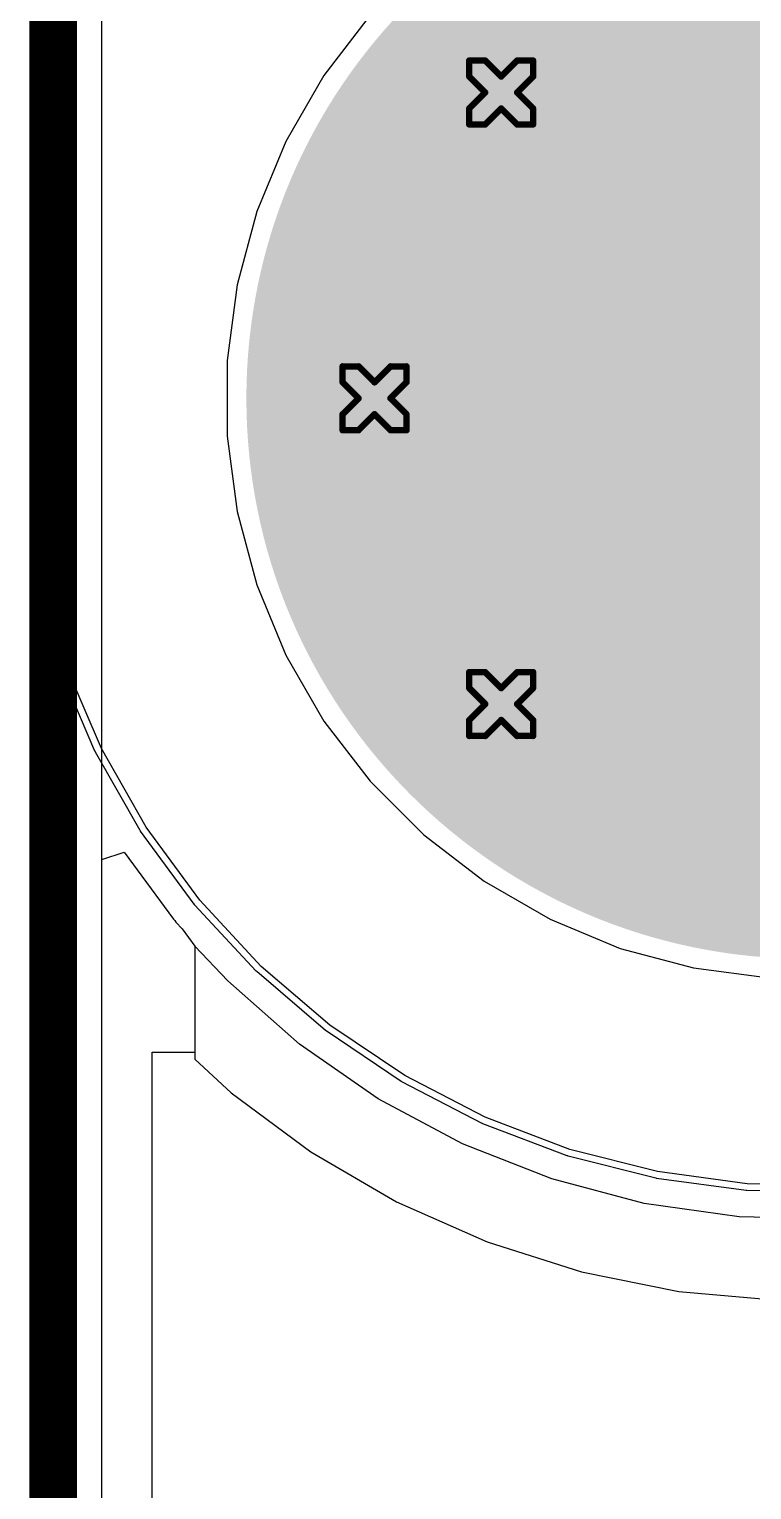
# Model space of a CAD drawing. Header units: inches. Extents: x 0 to 5379, y 0 to 5429.
# Drawn here: x -0.19 to 5.56, y 205.31 to 216.94 of the extents above; entities that cross this region are included whole.
import ezdxf

# ---------------------------------------------------------------- set-up
doc = ezdxf.new("R2010")
doc.units = ezdxf.units.IN
for name, color, linetype in [('Board Outline', 216, 'Continuous'), ('Bottom Layer', 5, 'Continuous'), ('Bottom Solder', 6, 'Continuous'), ('Drill Drawing', 1, 'Continuous'), ('GND01', 16, 'Continuous'), ('GND02', 76, 'Continuous'), ('Multi-Layer', 9, 'Continuous'), ('Pad Holes', 156, 'Continuous'), ('PWR', 156, 'Continuous'), ('SIG 01', 90, 'Continuous'), ('Top Layer', 1, 'Continuous'), ('Top Solder', 216, 'Continuous'), ('Via Holes', 16, 'Continuous')]:
    doc.layers.add(name, color=color, linetype=linetype)

msp = doc.modelspace()

# ---------------------------------------------------------------- hatches: boundary and pattern name
at = {"layer": 'Bottom Layer'}
h = msp.add_hatch(color=5, dxfattribs=at)
edge = h.paths.add_edge_path()
edge.add_arc((6, 214), 4.36, 0, 360)
h = msp.add_hatch(color=5, dxfattribs=at)
edge = h.paths.add_edge_path()
edge.add_arc((3.566, 216.434), 0.3, 0, 360)
h = msp.add_hatch(color=5, dxfattribs=at)
edge = h.paths.add_edge_path()
edge.add_arc((2.558, 214), 0.3, 0, 360)
h = msp.add_hatch(color=5, dxfattribs=at)
edge = h.paths.add_edge_path()
edge.add_arc((3.566, 211.566), 0.3, 0, 360)
at = {"layer": 'Bottom Solder'}
h = msp.add_hatch(color=6, dxfattribs=at)
edge = h.paths.add_edge_path()
edge.add_arc((6, 214), 4.462, 0, 360)
h = msp.add_hatch(color=6, dxfattribs=at)
edge = h.paths.add_edge_path()
edge.add_arc((3.566, 216.434), 0.402, 0, 360)
h = msp.add_hatch(color=6, dxfattribs=at)
edge = h.paths.add_edge_path()
edge.add_arc((2.558, 214), 0.402, 0, 360)
h = msp.add_hatch(color=6, dxfattribs=at)
edge = h.paths.add_edge_path()
edge.add_arc((3.566, 211.566), 0.402, 0, 360)
at = {"layer": 'GND01'}
h = msp.add_hatch(color=16, dxfattribs=at)
edge = h.paths.add_edge_path()
edge.add_arc((6, 214), 4.36, 0, 360)
h = msp.add_hatch(color=16, dxfattribs=at)
edge = h.paths.add_edge_path()
edge.add_arc((3.566, 216.434), 0.3, 0, 360)
h = msp.add_hatch(color=16, dxfattribs=at)
edge = h.paths.add_edge_path()
edge.add_arc((2.558, 214), 0.3, 0, 360)
h = msp.add_hatch(color=16, dxfattribs=at)
edge = h.paths.add_edge_path()
edge.add_arc((3.566, 211.566), 0.3, 0, 360)
at = {"layer": 'GND02'}
h = msp.add_hatch(color=76, dxfattribs=at)
edge = h.paths.add_edge_path()
edge.add_arc((6, 214), 4.36, 0, 360)
h = msp.add_hatch(color=76, dxfattribs=at)
edge = h.paths.add_edge_path()
edge.add_arc((3.566, 216.434), 0.3, 0, 360)
h = msp.add_hatch(color=76, dxfattribs=at)
edge = h.paths.add_edge_path()
edge.add_arc((2.558, 214), 0.3, 0, 360)
h = msp.add_hatch(color=76, dxfattribs=at)
edge = h.paths.add_edge_path()
edge.add_arc((3.566, 211.566), 0.3, 0, 360)
at = {"layer": 'Multi-Layer'}
h = msp.add_hatch(color=9, dxfattribs=at)
edge = h.paths.add_edge_path()
edge.add_arc((6, 214), 4.36, 0, 360)
at = {"layer": 'Pad Holes'}
h = msp.add_hatch(color=7, dxfattribs=at)
edge = h.paths.add_edge_path()
edge.add_arc((6, 214), 2.5, 0, 360)
at = {"layer": 'PWR'}
h = msp.add_hatch(color=156, dxfattribs=at)
edge = h.paths.add_edge_path()
edge.add_arc((6, 214), 4.36, 0, 360)
h = msp.add_hatch(color=156, dxfattribs=at)
edge = h.paths.add_edge_path()
edge.add_arc((3.566, 216.434), 0.3, 0, 360)
h = msp.add_hatch(color=156, dxfattribs=at)
edge = h.paths.add_edge_path()
edge.add_arc((2.558, 214), 0.3, 0, 360)
h = msp.add_hatch(color=156, dxfattribs=at)
edge = h.paths.add_edge_path()
edge.add_arc((3.566, 211.566), 0.3, 0, 360)
at = {"layer": 'SIG 01'}
h = msp.add_hatch(color=90, dxfattribs=at)
edge = h.paths.add_edge_path()
edge.add_arc((6, 214), 4.36, 0, 360)
h = msp.add_hatch(color=90, dxfattribs=at)
edge = h.paths.add_edge_path()
edge.add_arc((3.566, 216.434), 0.3, 0, 360)
h = msp.add_hatch(color=90, dxfattribs=at)
edge = h.paths.add_edge_path()
edge.add_arc((2.558, 214), 0.3, 0, 360)
h = msp.add_hatch(color=90, dxfattribs=at)
edge = h.paths.add_edge_path()
edge.add_arc((3.566, 211.566), 0.3, 0, 360)
at = {"layer": 'Top Layer'}
h = msp.add_hatch(color=1, dxfattribs=at)
edge = h.paths.add_edge_path()
edge.add_arc((6, 214), 4.36, 0, 360)
h = msp.add_hatch(color=1, dxfattribs=at)
edge = h.paths.add_edge_path()
edge.add_arc((3.566, 216.434), 0.3, 0, 360)
h = msp.add_hatch(color=1, dxfattribs=at)
edge = h.paths.add_edge_path()
edge.add_arc((2.558, 214), 0.3, 0, 360)
h = msp.add_hatch(color=1, dxfattribs=at)
edge = h.paths.add_edge_path()
edge.add_arc((3.566, 211.566), 0.3, 0, 360)
at = {"layer": 'Top Solder'}
h = msp.add_hatch(color=216, dxfattribs=at)
edge = h.paths.add_edge_path()
edge.add_arc((6, 214), 4.462, 0, 360)
h = msp.add_hatch(color=216, dxfattribs=at)
edge = h.paths.add_edge_path()
edge.add_arc((3.566, 216.434), 0.402, 0, 360)
h = msp.add_hatch(color=216, dxfattribs=at)
edge = h.paths.add_edge_path()
edge.add_arc((2.558, 214), 0.402, 0, 360)
h = msp.add_hatch(color=216, dxfattribs=at)
edge = h.paths.add_edge_path()
edge.add_arc((3.566, 211.566), 0.402, 0, 360)
at = {"layer": 'Via Holes'}
h = msp.add_hatch(color=7, dxfattribs=at)
edge = h.paths.add_edge_path()
edge.add_arc((3.566, 216.434), 0.15, 0, 360)
h = msp.add_hatch(color=7, dxfattribs=at)
edge = h.paths.add_edge_path()
edge.add_arc((2.558, 214), 0.15, 0, 360)
h = msp.add_hatch(color=7, dxfattribs=at)
edge = h.paths.add_edge_path()
edge.add_arc((3.566, 211.566), 0.15, 0, 360)

# ---------------------------------------------------------------- linework, layer by layer
at = {"layer": 'Board Outline'}
msp.add_lwpolyline([(0, 0, 0.381, 0.381, 0), (0, 220, 0.381, 0.381, 0)], format="xyseb", dxfattribs=at)
at = {"layer": 'Bottom Layer'}
for p, q in [((0, 212.22), (0, 220)), ((-0.001, 212.219), (0, 212.22)), ((0.102, 211.874), (-0.001, 212.219)), ((-0.001, 212.219), (-0.001, 212.219)), ((0.384, 211.212), (0.102, 211.874)), ((0.741, 210.586), (0.384, 211.212)), ((1.167, 210.006), (0.741, 210.586)), ((0.388, 210.329), (0.566, 210.386)), ((0.388, 9.671), (0.388, 210.329)), ((0.566, 210.386), (0.958, 209.853)), ((1.656, 209.478), (1.167, 210.006)), ((0.958, 209.853), (0.969, 209.843)), ((0.969, 209.843), (0.977, 209.83)), ((0.977, 209.83), (1.026, 209.777)), ((1.026, 209.777), (1.128, 209.64)), ((1.128, 209.64), (1.128, 208.738)), ((1.39, 209.363), (1.128, 209.64)), ((1.128, 209.64), (1.128, 209.64)), ((1.128, 209.64), (1.128, 209.405)), ((1.128, 209.405), (1.128, 209.405)), ((1.128, 209.405), (1.128, 209.405)), ((1.128, 209.405), (1.128, 208.738)), ((2.203, 209.01), (1.656, 209.478)), ((1.961, 208.859), (1.39, 209.363)), ((2.8, 208.608), (2.203, 209.01)), ((2.587, 208.424), (1.961, 208.859)), ((1.128, 208.738), (1.417, 208.47)), ((1.128, 208.738), (1.417, 208.47)), ((3.439, 208.277), (2.8, 208.608)), ((1.417, 208.47), (2.052, 208.001)), ((1.417, 208.47), (2.052, 208.001)), ((3.259, 208.064), (2.587, 208.424)), ((4.112, 208.021), (3.439, 208.277)), ((2.052, 208.001), (2.733, 207.604)), ((2.052, 208.001), (2.733, 207.604)), ((3.969, 207.786), (3.259, 208.064)), ((4.81, 207.844), (4.112, 208.021)), ((4.705, 207.591), (3.969, 207.786)), ((5.523, 207.748), (4.81, 207.844)), ((6.243, 207.735), (5.523, 207.748)), ((2.733, 207.604), (3.454, 207.285)), ((2.733, 207.604), (3.454, 207.285)), ((5.46, 207.484), (4.705, 207.591)), ((6.222, 207.466), (5.46, 207.484)), ((3.454, 207.285), (4.206, 207.046)), ((3.454, 207.285), (4.206, 207.046)), ((4.206, 207.046), (4.98, 206.891)), ((4.206, 207.046), (4.98, 206.891)), ((4.98, 206.891), (5.765, 206.822)), ((4.98, 206.891), (5.765, 206.822))]:
    msp.add_line(p, q, dxfattribs=at)
at = {"layer": 'Bottom Solder'}
for p, q in [((-0.055, 212.221), (-0.055, 220)), ((-0.056, 212.219), (-0.055, 212.221)), ((-0.053, 212.211), (-0.056, 212.219)), ((-0.054, 212.203), (-0.053, 212.211)), ((0.049, 211.858), (-0.054, 212.203)), ((0.051, 211.855), (0.049, 211.858)), ((0.051, 211.852), (0.051, 211.855)), ((0.333, 211.19), (0.051, 211.852)), ((0.336, 211.188), (0.333, 211.19)), ((0.336, 211.184), (0.336, 211.188)), ((0.693, 210.559), (0.336, 211.184)), ((0.695, 210.557), (0.693, 210.559)), ((0.696, 210.554), (0.695, 210.557)), ((1.122, 209.973), (0.696, 210.554)), ((1.125, 209.972), (1.122, 209.973)), ((1.126, 209.969), (1.125, 209.972)), ((1.616, 209.441), (1.126, 209.969)), ((1.619, 209.44), (1.616, 209.441)), ((1.62, 209.437), (1.619, 209.44)), ((2.167, 208.968), (1.62, 209.437)), ((2.17, 208.967), (2.167, 208.968)), ((2.172, 208.965), (2.17, 208.967)), ((2.769, 208.562), (2.172, 208.965)), ((2.772, 208.562), (2.769, 208.562)), ((2.775, 208.559), (2.772, 208.562)), ((3.414, 208.228), (2.775, 208.559)), ((3.417, 208.228), (3.414, 208.228)), ((3.419, 208.225), (3.417, 208.228)), ((4.092, 207.969), (3.419, 208.225)), ((4.096, 207.97), (4.092, 207.969)), ((4.098, 207.968), (4.096, 207.97)), ((4.796, 207.791), (4.098, 207.968)), ((4.799, 207.791), (4.796, 207.791)), ((4.802, 207.789), (4.799, 207.791)), ((5.516, 207.693), (4.802, 207.789)), ((5.519, 207.694), (5.516, 207.693)), ((5.522, 207.693), (5.519, 207.694)), ((6.242, 207.68), (5.522, 207.693))]:
    msp.add_line(p, q, dxfattribs=at)
at = {"layer": 'Drill Drawing'}
for points in [[(3.312, 216.561, 0.0508, 0.0508, 0), (3.312, 216.688, 0.0508, 0.0508, 0)], [(3.312, 216.688, 0.0508, 0.0508, 0), (3.439, 216.688, 0.0508, 0.0508, 0)], [(3.439, 216.688, 0.0508, 0.0508, 0), (3.566, 216.561, 0.0508, 0.0508, 0)], [(3.566, 216.561, 0.0508, 0.0508, 0), (3.693, 216.688, 0.0508, 0.0508, 0)], [(3.693, 216.688, 0.0508, 0.0508, 0), (3.82, 216.688, 0.0508, 0.0508, 0)], [(3.82, 216.561, 0.0508, 0.0508, 0), (3.82, 216.688, 0.0508, 0.0508, 0)], [(3.312, 216.561, 0.0508, 0.0508, 0), (3.439, 216.434, 0.0508, 0.0508, 0)], [(3.693, 216.434, 0.0508, 0.0508, 0), (3.82, 216.561, 0.0508, 0.0508, 0)], [(3.312, 216.307, 0.0508, 0.0508, 0), (3.439, 216.434, 0.0508, 0.0508, 0)], [(3.693, 216.434, 0.0508, 0.0508, 0), (3.82, 216.307, 0.0508, 0.0508, 0)], [(3.312, 216.18, 0.0508, 0.0508, 0), (3.312, 216.307, 0.0508, 0.0508, 0)], [(3.439, 216.18, 0.0508, 0.0508, 0), (3.566, 216.307, 0.0508, 0.0508, 0)], [(3.566, 216.307, 0.0508, 0.0508, 0), (3.693, 216.18, 0.0508, 0.0508, 0)], [(3.82, 216.18, 0.0508, 0.0508, 0), (3.82, 216.307, 0.0508, 0.0508, 0)], [(3.312, 216.18, 0.0508, 0.0508, 0), (3.439, 216.18, 0.0508, 0.0508, 0)], [(3.693, 216.18, 0.0508, 0.0508, 0), (3.82, 216.18, 0.0508, 0.0508, 0)], [(2.304, 214.127, 0.0508, 0.0508, 0), (2.304, 214.254, 0.0508, 0.0508, 0)], [(2.304, 214.254, 0.0508, 0.0508, 0), (2.431, 214.254, 0.0508, 0.0508, 0)], [(2.431, 214.254, 0.0508, 0.0508, 0), (2.558, 214.127, 0.0508, 0.0508, 0)], [(2.558, 214.127, 0.0508, 0.0508, 0), (2.685, 214.254, 0.0508, 0.0508, 0)], [(2.685, 214.254, 0.0508, 0.0508, 0), (2.812, 214.254, 0.0508, 0.0508, 0)], [(2.812, 214.127, 0.0508, 0.0508, 0), (2.812, 214.254, 0.0508, 0.0508, 0)], [(2.304, 214.127, 0.0508, 0.0508, 0), (2.431, 214, 0.0508, 0.0508, 0)], [(2.685, 214, 0.0508, 0.0508, 0), (2.812, 214.127, 0.0508, 0.0508, 0)], [(2.304, 213.873, 0.0508, 0.0508, 0), (2.431, 214, 0.0508, 0.0508, 0)], [(2.685, 214, 0.0508, 0.0508, 0), (2.812, 213.873, 0.0508, 0.0508, 0)], [(2.304, 213.746, 0.0508, 0.0508, 0), (2.304, 213.873, 0.0508, 0.0508, 0)], [(2.431, 213.746, 0.0508, 0.0508, 0), (2.558, 213.873, 0.0508, 0.0508, 0)], [(2.558, 213.873, 0.0508, 0.0508, 0), (2.685, 213.746, 0.0508, 0.0508, 0)], [(2.812, 213.746, 0.0508, 0.0508, 0), (2.812, 213.873, 0.0508, 0.0508, 0)], [(2.304, 213.746, 0.0508, 0.0508, 0), (2.431, 213.746, 0.0508, 0.0508, 0)], [(2.685, 213.746, 0.0508, 0.0508, 0), (2.812, 213.746, 0.0508, 0.0508, 0)], [(3.312, 211.693, 0.0508, 0.0508, 0), (3.312, 211.82, 0.0508, 0.0508, 0)], [(3.312, 211.82, 0.0508, 0.0508, 0), (3.439, 211.82, 0.0508, 0.0508, 0)], [(3.439, 211.82, 0.0508, 0.0508, 0), (3.566, 211.693, 0.0508, 0.0508, 0)], [(3.566, 211.693, 0.0508, 0.0508, 0), (3.693, 211.82, 0.0508, 0.0508, 0)], [(3.693, 211.82, 0.0508, 0.0508, 0), (3.82, 211.82, 0.0508, 0.0508, 0)], [(3.82, 211.693, 0.0508, 0.0508, 0), (3.82, 211.82, 0.0508, 0.0508, 0)], [(3.312, 211.693, 0.0508, 0.0508, 0), (3.439, 211.566, 0.0508, 0.0508, 0)], [(3.693, 211.566, 0.0508, 0.0508, 0), (3.82, 211.693, 0.0508, 0.0508, 0)], [(3.312, 211.439, 0.0508, 0.0508, 0), (3.439, 211.566, 0.0508, 0.0508, 0)], [(3.693, 211.566, 0.0508, 0.0508, 0), (3.82, 211.439, 0.0508, 0.0508, 0)], [(3.312, 211.312, 0.0508, 0.0508, 0), (3.312, 211.439, 0.0508, 0.0508, 0)], [(3.439, 211.312, 0.0508, 0.0508, 0), (3.566, 211.439, 0.0508, 0.0508, 0)], [(3.566, 211.439, 0.0508, 0.0508, 0), (3.693, 211.312, 0.0508, 0.0508, 0)], [(3.82, 211.312, 0.0508, 0.0508, 0), (3.82, 211.439, 0.0508, 0.0508, 0)], [(3.312, 211.312, 0.0508, 0.0508, 0), (3.439, 211.312, 0.0508, 0.0508, 0)], [(3.693, 211.312, 0.0508, 0.0508, 0), (3.82, 211.312, 0.0508, 0.0508, 0)]]:
    msp.add_lwpolyline(points, format="xyseb", dxfattribs=at)
for points in [[(3.299, 216.688, 0.0254, 0.0254, 1), (3.325, 216.688, 0.0254, 0.0254, 1)], [(3.299, 216.688, 0.0254, 0.0254, 1), (3.325, 216.688, 0.0254, 0.0254, 1)], [(3.426, 216.688, 0.0254, 0.0254, 1), (3.452, 216.688, 0.0254, 0.0254, 1)], [(3.426, 216.688, 0.0254, 0.0254, 1), (3.452, 216.688, 0.0254, 0.0254, 1)], [(3.68, 216.688, 0.0254, 0.0254, 1), (3.706, 216.688, 0.0254, 0.0254, 1)], [(3.68, 216.688, 0.0254, 0.0254, 1), (3.706, 216.688, 0.0254, 0.0254, 1)], [(3.807, 216.688, 0.0254, 0.0254, 1), (3.833, 216.688, 0.0254, 0.0254, 1)], [(3.807, 216.688, 0.0254, 0.0254, 1), (3.833, 216.688, 0.0254, 0.0254, 1)], [(3.299, 216.561, 0.0254, 0.0254, 1), (3.325, 216.561, 0.0254, 0.0254, 1)], [(3.299, 216.561, 0.0254, 0.0254, 1), (3.325, 216.561, 0.0254, 0.0254, 1)], [(3.553, 216.561, 0.0254, 0.0254, 1), (3.579, 216.561, 0.0254, 0.0254, 1)], [(3.553, 216.561, 0.0254, 0.0254, 1), (3.579, 216.561, 0.0254, 0.0254, 1)], [(3.807, 216.561, 0.0254, 0.0254, 1), (3.833, 216.561, 0.0254, 0.0254, 1)], [(3.807, 216.561, 0.0254, 0.0254, 1), (3.833, 216.561, 0.0254, 0.0254, 1)], [(3.426, 216.434, 0.0254, 0.0254, 1), (3.452, 216.434, 0.0254, 0.0254, 1)], [(3.426, 216.434, 0.0254, 0.0254, 1), (3.452, 216.434, 0.0254, 0.0254, 1)], [(3.68, 216.434, 0.0254, 0.0254, 1), (3.706, 216.434, 0.0254, 0.0254, 1)], [(3.68, 216.434, 0.0254, 0.0254, 1), (3.706, 216.434, 0.0254, 0.0254, 1)], [(3.299, 216.307, 0.0254, 0.0254, 1), (3.325, 216.307, 0.0254, 0.0254, 1)], [(3.299, 216.307, 0.0254, 0.0254, 1), (3.325, 216.307, 0.0254, 0.0254, 1)], [(3.553, 216.307, 0.0254, 0.0254, 1), (3.579, 216.307, 0.0254, 0.0254, 1)], [(3.553, 216.307, 0.0254, 0.0254, 1), (3.579, 216.307, 0.0254, 0.0254, 1)], [(3.807, 216.307, 0.0254, 0.0254, 1), (3.833, 216.307, 0.0254, 0.0254, 1)], [(3.807, 216.307, 0.0254, 0.0254, 1), (3.833, 216.307, 0.0254, 0.0254, 1)], [(3.299, 216.18, 0.0254, 0.0254, 1), (3.325, 216.18, 0.0254, 0.0254, 1)], [(3.299, 216.18, 0.0254, 0.0254, 1), (3.325, 216.18, 0.0254, 0.0254, 1)], [(3.426, 216.18, 0.0254, 0.0254, 1), (3.452, 216.18, 0.0254, 0.0254, 1)], [(3.426, 216.18, 0.0254, 0.0254, 1), (3.452, 216.18, 0.0254, 0.0254, 1)], [(3.68, 216.18, 0.0254, 0.0254, 1), (3.706, 216.18, 0.0254, 0.0254, 1)], [(3.68, 216.18, 0.0254, 0.0254, 1), (3.706, 216.18, 0.0254, 0.0254, 1)], [(3.807, 216.18, 0.0254, 0.0254, 1), (3.833, 216.18, 0.0254, 0.0254, 1)], [(3.807, 216.18, 0.0254, 0.0254, 1), (3.833, 216.18, 0.0254, 0.0254, 1)], [(2.291, 214.254, 0.0254, 0.0254, 1), (2.317, 214.254, 0.0254, 0.0254, 1)], [(2.291, 214.254, 0.0254, 0.0254, 1), (2.317, 214.254, 0.0254, 0.0254, 1)], [(2.418, 214.254, 0.0254, 0.0254, 1), (2.444, 214.254, 0.0254, 0.0254, 1)], [(2.418, 214.254, 0.0254, 0.0254, 1), (2.444, 214.254, 0.0254, 0.0254, 1)], [(2.672, 214.254, 0.0254, 0.0254, 1), (2.698, 214.254, 0.0254, 0.0254, 1)], [(2.672, 214.254, 0.0254, 0.0254, 1), (2.698, 214.254, 0.0254, 0.0254, 1)], [(2.799, 214.254, 0.0254, 0.0254, 1), (2.825, 214.254, 0.0254, 0.0254, 1)], [(2.799, 214.254, 0.0254, 0.0254, 1), (2.825, 214.254, 0.0254, 0.0254, 1)], [(2.291, 214.127, 0.0254, 0.0254, 1), (2.317, 214.127, 0.0254, 0.0254, 1)], [(2.291, 214.127, 0.0254, 0.0254, 1), (2.317, 214.127, 0.0254, 0.0254, 1)], [(2.545, 214.127, 0.0254, 0.0254, 1), (2.571, 214.127, 0.0254, 0.0254, 1)], [(2.545, 214.127, 0.0254, 0.0254, 1), (2.571, 214.127, 0.0254, 0.0254, 1)], [(2.799, 214.127, 0.0254, 0.0254, 1), (2.825, 214.127, 0.0254, 0.0254, 1)], [(2.799, 214.127, 0.0254, 0.0254, 1), (2.825, 214.127, 0.0254, 0.0254, 1)], [(2.418, 214, 0.0254, 0.0254, 1), (2.444, 214, 0.0254, 0.0254, 1)], [(2.418, 214, 0.0254, 0.0254, 1), (2.444, 214, 0.0254, 0.0254, 1)], [(2.672, 214, 0.0254, 0.0254, 1), (2.698, 214, 0.0254, 0.0254, 1)], [(2.672, 214, 0.0254, 0.0254, 1), (2.698, 214, 0.0254, 0.0254, 1)], [(2.291, 213.873, 0.0254, 0.0254, 1), (2.317, 213.873, 0.0254, 0.0254, 1)], [(2.291, 213.873, 0.0254, 0.0254, 1), (2.317, 213.873, 0.0254, 0.0254, 1)], [(2.545, 213.873, 0.0254, 0.0254, 1), (2.571, 213.873, 0.0254, 0.0254, 1)], [(2.545, 213.873, 0.0254, 0.0254, 1), (2.571, 213.873, 0.0254, 0.0254, 1)], [(2.799, 213.873, 0.0254, 0.0254, 1), (2.825, 213.873, 0.0254, 0.0254, 1)], [(2.799, 213.873, 0.0254, 0.0254, 1), (2.825, 213.873, 0.0254, 0.0254, 1)], [(2.291, 213.746, 0.0254, 0.0254, 1), (2.317, 213.746, 0.0254, 0.0254, 1)], [(2.291, 213.746, 0.0254, 0.0254, 1), (2.317, 213.746, 0.0254, 0.0254, 1)], [(2.418, 213.746, 0.0254, 0.0254, 1), (2.444, 213.746, 0.0254, 0.0254, 1)], [(2.418, 213.746, 0.0254, 0.0254, 1), (2.444, 213.746, 0.0254, 0.0254, 1)], [(2.672, 213.746, 0.0254, 0.0254, 1), (2.698, 213.746, 0.0254, 0.0254, 1)], [(2.672, 213.746, 0.0254, 0.0254, 1), (2.698, 213.746, 0.0254, 0.0254, 1)], [(2.799, 213.746, 0.0254, 0.0254, 1), (2.825, 213.746, 0.0254, 0.0254, 1)], [(2.799, 213.746, 0.0254, 0.0254, 1), (2.825, 213.746, 0.0254, 0.0254, 1)], [(3.299, 211.82, 0.0254, 0.0254, 1), (3.325, 211.82, 0.0254, 0.0254, 1)], [(3.299, 211.82, 0.0254, 0.0254, 1), (3.325, 211.82, 0.0254, 0.0254, 1)], [(3.426, 211.82, 0.0254, 0.0254, 1), (3.452, 211.82, 0.0254, 0.0254, 1)], [(3.426, 211.82, 0.0254, 0.0254, 1), (3.452, 211.82, 0.0254, 0.0254, 1)], [(3.68, 211.82, 0.0254, 0.0254, 1), (3.706, 211.82, 0.0254, 0.0254, 1)], [(3.68, 211.82, 0.0254, 0.0254, 1), (3.706, 211.82, 0.0254, 0.0254, 1)], [(3.807, 211.82, 0.0254, 0.0254, 1), (3.833, 211.82, 0.0254, 0.0254, 1)], [(3.807, 211.82, 0.0254, 0.0254, 1), (3.833, 211.82, 0.0254, 0.0254, 1)], [(3.299, 211.693, 0.0254, 0.0254, 1), (3.325, 211.693, 0.0254, 0.0254, 1)], [(3.299, 211.693, 0.0254, 0.0254, 1), (3.325, 211.693, 0.0254, 0.0254, 1)], [(3.553, 211.693, 0.0254, 0.0254, 1), (3.579, 211.693, 0.0254, 0.0254, 1)], [(3.553, 211.693, 0.0254, 0.0254, 1), (3.579, 211.693, 0.0254, 0.0254, 1)], [(3.807, 211.693, 0.0254, 0.0254, 1), (3.833, 211.693, 0.0254, 0.0254, 1)], [(3.807, 211.693, 0.0254, 0.0254, 1), (3.833, 211.693, 0.0254, 0.0254, 1)], [(3.426, 211.566, 0.0254, 0.0254, 1), (3.452, 211.566, 0.0254, 0.0254, 1)], [(3.426, 211.566, 0.0254, 0.0254, 1), (3.452, 211.566, 0.0254, 0.0254, 1)], [(3.68, 211.566, 0.0254, 0.0254, 1), (3.706, 211.566, 0.0254, 0.0254, 1)], [(3.68, 211.566, 0.0254, 0.0254, 1), (3.706, 211.566, 0.0254, 0.0254, 1)], [(3.299, 211.439, 0.0254, 0.0254, 1), (3.325, 211.439, 0.0254, 0.0254, 1)], [(3.299, 211.439, 0.0254, 0.0254, 1), (3.325, 211.439, 0.0254, 0.0254, 1)], [(3.553, 211.439, 0.0254, 0.0254, 1), (3.579, 211.439, 0.0254, 0.0254, 1)], [(3.553, 211.439, 0.0254, 0.0254, 1), (3.579, 211.439, 0.0254, 0.0254, 1)], [(3.807, 211.439, 0.0254, 0.0254, 1), (3.833, 211.439, 0.0254, 0.0254, 1)], [(3.807, 211.439, 0.0254, 0.0254, 1), (3.833, 211.439, 0.0254, 0.0254, 1)], [(3.299, 211.312, 0.0254, 0.0254, 1), (3.325, 211.312, 0.0254, 0.0254, 1)], [(3.299, 211.312, 0.0254, 0.0254, 1), (3.325, 211.312, 0.0254, 0.0254, 1)], [(3.426, 211.312, 0.0254, 0.0254, 1), (3.452, 211.312, 0.0254, 0.0254, 1)], [(3.426, 211.312, 0.0254, 0.0254, 1), (3.452, 211.312, 0.0254, 0.0254, 1)], [(3.68, 211.312, 0.0254, 0.0254, 1), (3.706, 211.312, 0.0254, 0.0254, 1)], [(3.68, 211.312, 0.0254, 0.0254, 1), (3.706, 211.312, 0.0254, 0.0254, 1)], [(3.807, 211.312, 0.0254, 0.0254, 1), (3.833, 211.312, 0.0254, 0.0254, 1)], [(3.807, 211.312, 0.0254, 0.0254, 1), (3.833, 211.312, 0.0254, 0.0254, 1)]]:
    msp.add_lwpolyline(points, format="xyseb", close=True, dxfattribs=at)
at = {"layer": 'GND01'}
for p, q in [((0.388, 0.388), (0.388, 219.612)), ((2.524, 217.049), (2.155, 216.569)), ((2.155, 216.569), (1.853, 216.045)), ((1.853, 216.045), (1.622, 215.486)), ((1.622, 215.486), (1.465, 214.902)), ((1.465, 214.902), (1.386, 214.302)), ((1.386, 214.302), (1.386, 213.698)), ((1.386, 213.698), (1.465, 213.098)), ((1.465, 213.098), (1.622, 212.514)), ((1.622, 212.514), (1.853, 211.955)), ((1.853, 211.955), (2.155, 211.431)), ((2.155, 211.431), (2.524, 210.951)), ((2.524, 210.951), (2.951, 210.524)), ((2.951, 210.524), (3.431, 210.155)), ((3.431, 210.155), (3.955, 209.853)), ((3.955, 209.853), (4.514, 209.621)), ((4.514, 209.621), (5.098, 209.465)), ((5.098, 209.465), (5.698, 209.386))]:
    msp.add_line(p, q, dxfattribs=at)
at = {"layer": 'GND02'}
for p, q in [((0.388, 0.388), (0.388, 219.612)), ((2.524, 217.049), (2.155, 216.569)), ((2.155, 216.569), (1.853, 216.045)), ((1.853, 216.045), (1.622, 215.486)), ((1.622, 215.486), (1.465, 214.902)), ((1.465, 214.902), (1.386, 214.302)), ((1.386, 214.302), (1.386, 213.698)), ((1.386, 213.698), (1.465, 213.098)), ((1.465, 213.098), (1.622, 212.514)), ((1.622, 212.514), (1.853, 211.955)), ((1.853, 211.955), (2.155, 211.431)), ((2.155, 211.431), (2.524, 210.951)), ((2.524, 210.951), (2.951, 210.524)), ((2.951, 210.524), (3.431, 210.155)), ((3.431, 210.155), (3.955, 209.853)), ((3.955, 209.853), (4.514, 209.621)), ((4.514, 209.621), (5.098, 209.465)), ((5.098, 209.465), (5.698, 209.386))]:
    msp.add_line(p, q, dxfattribs=at)
at = {"layer": 'PWR'}
for p, q in [((0.388, 0.388), (0.388, 219.612)), ((2.524, 217.049), (2.155, 216.569)), ((2.155, 216.569), (1.853, 216.045)), ((1.853, 216.045), (1.622, 215.486)), ((1.622, 215.486), (1.465, 214.902)), ((1.465, 214.902), (1.386, 214.302)), ((1.386, 214.302), (1.386, 213.698)), ((1.386, 213.698), (1.465, 213.098)), ((1.465, 213.098), (1.622, 212.514)), ((1.622, 212.514), (1.853, 211.955)), ((1.853, 211.955), (2.155, 211.431)), ((2.155, 211.431), (2.524, 210.951)), ((2.524, 210.951), (2.951, 210.524)), ((2.951, 210.524), (3.431, 210.155)), ((3.431, 210.155), (3.955, 209.853)), ((3.955, 209.853), (4.514, 209.621)), ((4.514, 209.621), (5.098, 209.465)), ((5.098, 209.465), (5.698, 209.386))]:
    msp.add_line(p, q, dxfattribs=at)
at = {"layer": 'SIG 01'}
msp.add_line((0.388, 0.388), (0.388, 219.612), dxfattribs=at)
at = {"layer": 'Top Layer'}
for p, q in [((0, 212.22), (0, 220)), ((-0.001, 212.219), (0, 212.22)), ((0.102, 211.874), (-0.001, 212.219)), ((-0.001, 212.219), (-0.001, 212.219)), ((0.384, 211.212), (0.102, 211.874)), ((0.741, 210.586), (0.384, 211.212)), ((1.167, 210.006), (0.741, 210.586)), ((0.388, 210.329), (0.566, 210.386)), ((0.388, 147.371), (0.388, 210.329)), ((0.566, 210.386), (0.958, 209.853)), ((1.656, 209.478), (1.167, 210.006)), ((0.958, 209.853), (0.969, 209.843)), ((0.969, 209.843), (0.977, 209.83)), ((0.977, 209.83), (1.026, 209.777)), ((1.026, 209.777), (1.128, 209.64)), ((1.128, 209.64), (1.128, 208.738)), ((1.39, 209.363), (1.128, 209.64)), ((1.128, 209.64), (1.128, 209.64)), ((1.128, 209.64), (1.128, 209.405)), ((1.128, 209.405), (1.128, 209.405)), ((1.128, 209.405), (1.128, 209.405)), ((1.128, 209.405), (1.128, 208.738)), ((2.203, 209.01), (1.656, 209.478)), ((1.961, 208.859), (1.39, 209.363)), ((2.8, 208.608), (2.203, 209.01)), ((2.587, 208.424), (1.961, 208.859)), ((0.787, 157.299), (0.787, 208.795)), ((0.787, 208.795), (1.128, 208.795)), ((1.128, 208.795), (1.128, 208.738)), ((1.128, 208.738), (1.417, 208.47)), ((1.128, 208.738), (1.417, 208.47)), ((1.128, 208.738), (1.417, 208.47)), ((3.439, 208.277), (2.8, 208.608)), ((1.417, 208.47), (2.052, 208.001)), ((1.417, 208.47), (2.052, 208.001)), ((1.417, 208.47), (2.052, 208.001)), ((3.259, 208.064), (2.587, 208.424)), ((4.112, 208.021), (3.439, 208.277)), ((2.052, 208.001), (2.733, 207.604)), ((2.052, 208.001), (2.733, 207.604)), ((2.052, 208.001), (2.733, 207.604)), ((3.969, 207.786), (3.259, 208.064)), ((4.81, 207.844), (4.112, 208.021)), ((4.705, 207.591), (3.969, 207.786)), ((5.523, 207.748), (4.81, 207.844)), ((6.243, 207.735), (5.523, 207.748)), ((2.733, 207.604), (3.454, 207.285)), ((2.733, 207.604), (3.454, 207.285)), ((2.733, 207.604), (3.454, 207.285)), ((5.46, 207.484), (4.705, 207.591)), ((6.222, 207.466), (5.46, 207.484)), ((3.454, 207.285), (4.206, 207.046)), ((3.454, 207.285), (4.206, 207.046)), ((3.454, 207.285), (4.206, 207.046)), ((4.206, 207.046), (4.98, 206.891)), ((4.206, 207.046), (4.98, 206.891)), ((4.206, 207.046), (4.98, 206.891)), ((4.98, 206.891), (5.765, 206.822)), ((4.98, 206.891), (5.765, 206.822)), ((4.98, 206.891), (5.765, 206.822))]:
    msp.add_line(p, q, dxfattribs=at)
at = {"layer": 'Top Solder'}
for p, q in [((-0.055, 212.221), (-0.055, 220)), ((-0.056, 212.219), (-0.055, 212.221)), ((-0.053, 212.211), (-0.056, 212.219)), ((-0.054, 212.203), (-0.053, 212.211)), ((0.049, 211.858), (-0.054, 212.203)), ((0.051, 211.855), (0.049, 211.858)), ((0.051, 211.852), (0.051, 211.855)), ((0.333, 211.19), (0.051, 211.852)), ((0.336, 211.188), (0.333, 211.19)), ((0.336, 211.184), (0.336, 211.188)), ((0.693, 210.559), (0.336, 211.184)), ((0.695, 210.557), (0.693, 210.559)), ((0.696, 210.554), (0.695, 210.557)), ((1.122, 209.973), (0.696, 210.554)), ((1.125, 209.972), (1.122, 209.973)), ((1.126, 209.969), (1.125, 209.972)), ((1.616, 209.441), (1.126, 209.969)), ((1.619, 209.44), (1.616, 209.441)), ((1.62, 209.437), (1.619, 209.44)), ((2.167, 208.968), (1.62, 209.437)), ((2.17, 208.967), (2.167, 208.968)), ((2.172, 208.965), (2.17, 208.967)), ((2.769, 208.562), (2.172, 208.965)), ((2.772, 208.562), (2.769, 208.562)), ((2.775, 208.559), (2.772, 208.562)), ((3.414, 208.228), (2.775, 208.559)), ((3.417, 208.228), (3.414, 208.228)), ((3.419, 208.225), (3.417, 208.228)), ((4.092, 207.969), (3.419, 208.225)), ((4.096, 207.97), (4.092, 207.969)), ((4.098, 207.968), (4.096, 207.97)), ((4.796, 207.791), (4.098, 207.968)), ((4.799, 207.791), (4.796, 207.791)), ((4.802, 207.789), (4.799, 207.791)), ((5.516, 207.693), (4.802, 207.789)), ((5.519, 207.694), (5.516, 207.693)), ((5.522, 207.693), (5.519, 207.694)), ((6.242, 207.68), (5.522, 207.693))]:
    msp.add_line(p, q, dxfattribs=at)

doc.saveas('drawing.dxf')
